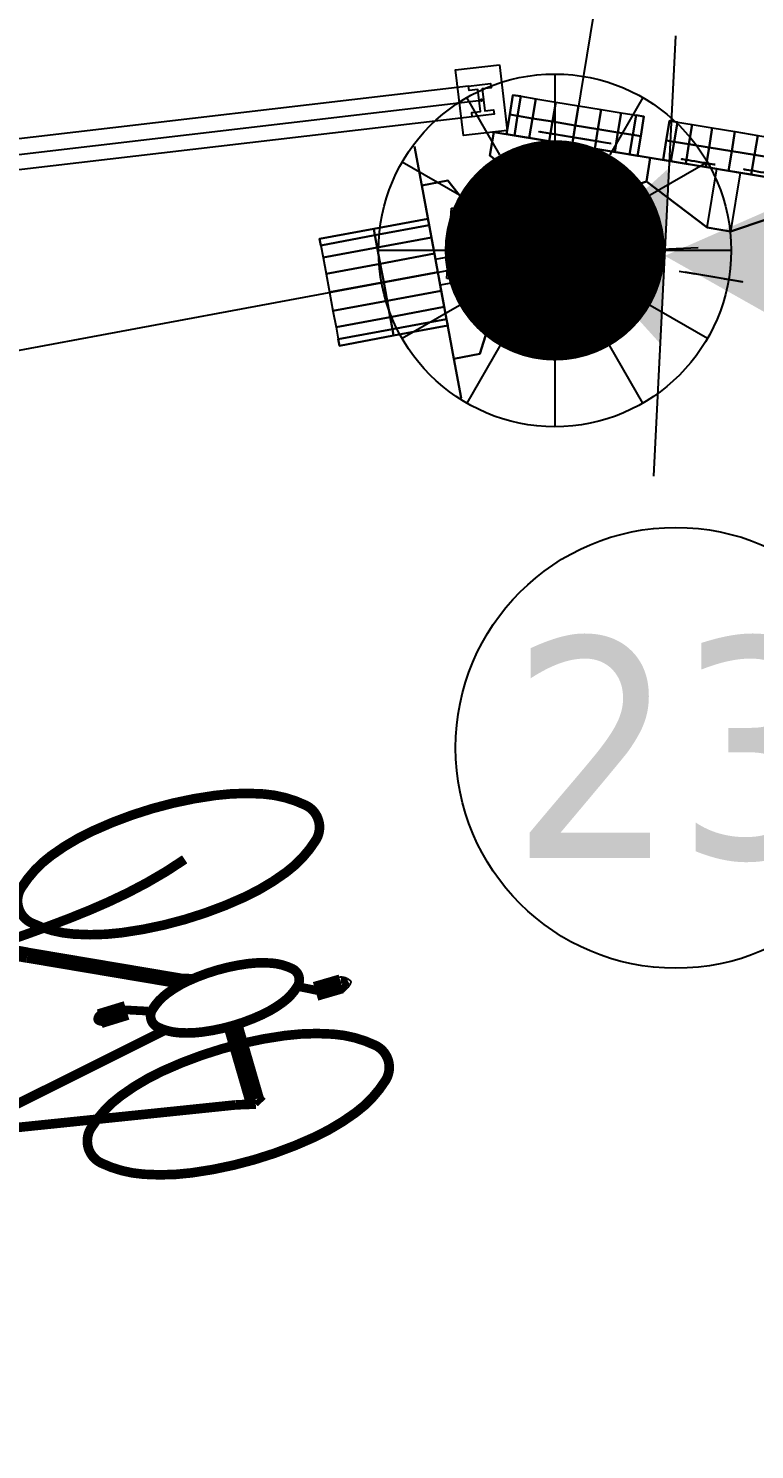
# Model space of a CAD drawing. Extents: x 421500 to 422711, y 436000 to 437000.
# Drawn here: x 421970.405 to 421972.053, y 436556.927 to 436560.15 of the extents above; entities that cross this region are included whole.
import ezdxf
from ezdxf.enums import TextEntityAlignment as Align

# ---------------------------------------------------------------- set-up
doc = ezdxf.new("R2010")
doc.units = 0
doc.linetypes.add('XREF UTC_716709_AJB_1b$0$DASHDOT1', pattern=[2, 1, -0.5, 0, -0.5])
doc.layers.get('0').update_dxf_attribs({"color": 210})
for name, color, linetype in [('Lines', 1, 'Continuous'), ('Pr-Kerb', 2, 'Continuous'), ('Pr-KerbEdge', 8, 'Continuous'), ('Pr-PGR', 7, 'Continuous'), ('Pr-PGR-Panels', 4, 'Continuous'), ('Pr-Poles', 2, 'Continuous'), ('XREF UTC_716709_AJB_1b$0$BASE', 7, 'Continuous'), ('XREF UTC_716709_AJB_1b$0$DATA', 7, 'Continuous'), ('XREF UTC_716709_AJB_1b$0$du-UTCBOX', 42, 'Continuous'), ('XREF UTC_716709_AJB_1b$0$du-UTCDUCT-F1', 42, 'XREF UTC_716709_AJB_1b$0$DASHDOT1'), ('XREF UTC_716709_AJB_1b$0$NUMBERS', 7, 'Continuous'), ('XREF UTC_716709_AJB_1b$0$Signals', 7, 'Continuous'), ('XREF UTC_716709_AJB_1b$0$SIGSnumbers', 7, 'Continuous'), ('XREF UTC_716709_AJB_1b$0$VIEW', 7, 'Continuous')]:
    doc.layers.add(name, color=color, linetype=linetype)
doc.styles.add('XREF UTC_716709_AJB_1b$0$KTS_TAHOMA', font='tahoma.ttf')
doc.styles.add('XREF UTC_716709_AJB_1b$0$Standard', font='txt')

# ---------------------------------------------------------------- blocks, each defined once
blk = doc.blocks.new('1057S')
at = {"color": 0}
blk.add_line((-0.0634, 0.4198), (-0.0426, 0.3885), dxfattribs=at)
for points in [[(-0.2212, 1.0983, 0.0208, 0.0219, 0), (-0.2256, 1.1075, 0.0219, 0.0229, 0), (-0.2295, 1.1157, 0.0229, 0.0238, 0), (-0.233, 1.1229, 0.0238, 0.0245, 0), (-0.2361, 1.1292, 0.0245, 0.0252, 0), (-0.2388, 1.1348, 0.0252, 0.0258, 0), (-0.2411, 1.1398, 0.0258, 0.0263, 0), (-0.243, 1.1444, 0.0263, 0.0268, 0), (-0.2445, 1.1486, 0.0268, 0.0272, 0), (-0.2455, 1.1526, 0.0272, 0.0277, 0), (-0.2461, 1.1565, 0.0277, 0.0281, 0), (-0.2461, 1.1602, 0.0281, 0.0285, 0), (-0.2454, 1.164, 0.0285, 0.0289, 0), (-0.2439, 1.1677, 0.0289, 0.0294, 0), (-0.2416, 1.1714, 0.0294, 0.0299, 0), (-0.2384, 1.1753, 0.0299, 0.0305, 0), (-0.2342, 1.1793, 0.0305, 0.0313, 0), (-0.2288, 1.1835, 0.0313, 0.0321, 0), (-0.222, 1.1877, 0.0321, 0.0331, 0), (-0.2135, 1.1917, 0.0331, 0.0343, 0), (-0.203, 1.1954, 0.0343, 0.0357, 0), (-0.1902, 1.1986, 0.0357, 0.0374, 0), (-0.1749, 1.2011, 0.0374, 0.0394, 0), (-0.1566, 1.2028, 0.0394, 0.0417, 0), (-0.1352, 1.2034, 0.0417, 0.0417, 0)], [(0.0763, 1.1285, 0.0208, 0.0625, 0), (0.1717, 1.125, 0.0625, 0.0208, 0), (0.2147, 1.1434, 0.0208, 0.0208, 0)]]:
    blk.add_lwpolyline(points, format="xyseb", dxfattribs=at)
for points, const_width in [([(-0.2301, 0.951), (-0.2197, 1.0969)], 0.0208), ([(0.1345, 0.9406), (0.1553, 1.0969)], 0.0208), ([(-0.303, 0.3156), (-0.2888, 0.3622), (-0.2772, 0.4086), (-0.2678, 0.4547), (-0.2604, 0.5008), (-0.2545, 0.547), (-0.2499, 0.5936), (-0.2462, 0.6405), (-0.2431, 0.688), (-0.2403, 0.7359), (-0.2378, 0.7829), (-0.2356, 0.8273), (-0.2337, 0.8674), (-0.2322, 0.9015), (-0.2311, 0.9279), (-0.2304, 0.945), (-0.2301, 0.951)], 0.0208), ([(0.1241, 0.9198), (0.1241, 0.951)], 0.0125), ([(0.1345, 0.9198), (0.1345, 0.951)], 0.0125), ([(-0.2301, 0.9198), (0.1137, 0.9198)], 0.0417), ([(0.0407, 0.4614), (0.1241, 0.9198)], 0.0208), ([(0.1104, 0.9308), (0.1246, 0.9308)], 0.0208), ([(0.2387, 0.3572), (0.1343, 0.9312)], 0.0208), ([(-0.1989, 0.701), (-0.2301, 0.7635)], 0.0333), ([(-0.2237, 0.7663), (-0.2287, 0.7776)], 0.0125), ([(-0.2093, 0.7531), (-0.2301, 0.7948)], 0.00833), ([(-0.2268, 0.778), (-0.2281, 0.7818)], 0.00833), ([(-0.053, 0.3989), (-0.1989, 0.701)], 0.0329), ([(-0.053, 0.3989), (-0.1989, 0.701)], 0.0125), ([(-0.0239, 0.528), (-0.023, 0.5888)], 0.0417), ([(-0.0332, 0.5861), (-0.029, 0.5912), (-0.0248, 0.5947), (-0.0197, 0.5947), (-0.0168, 0.5917), (-0.0143, 0.5859)], 0.0125), ([(-0.0098, 0.4843), (-0.0292, 0.5398)], 0.0189), ([(-0.0634, 0.3989), (-0.053, 0.3677)], 0.0125), ([(0.2387, 0.3572), (0.2491, 0.3156)], 0.0208), ([(0.072, 0.3156), (0.2387, 0.3156)], 0.0417), ([(0.2491, 0.3156), (0.2387, 0.2947)], 0.0125), ([(0.0312, 0.1547), (0.0507, 0.1175)], 0.0189), ([(0.0507, 0.123), (0.0507, 0.065)], 0.0417), ([(0.0437, 0.0645), (0.0475, 0.0557), (0.053, 0.0547), (0.0577, 0.0609), (0.0627, 0.0713)], 0.0125)]:
    blk.add_lwpolyline(points, dxfattribs=dict(at, const_width=const_width))
at = {"color": 0, "const_width": 0.0208}
for points in [[(-0.303, 0.6906, 0.213749), (-0.3425, 0.6729, 0.093897), (-0.3915, 0.5914, 0.050566), (-0.4176, 0.4904, 0.037992), (-0.4282, 0.352, 0.037992), (-0.4176, 0.2137, 0.050566), (-0.3915, 0.1126, 0.093897), (-0.3425, 0.0312, 0.213749), (-0.303, 0.0135, 0.213749), (-0.2635, 0.0312, 0.093897), (-0.2146, 0.1126, 0.050566), (-0.1884, 0.2137, 0.037992), (-0.1779, 0.352, 0.037992), (-0.1884, 0.4904, 0.050566), (-0.2146, 0.5914, 0.093897), (-0.2635, 0.6729, 0.213749)], [(0.2387, 0.6906, 0.213749), (0.1992, 0.6729, 0.093897), (0.1502, 0.5914, 0.050566), (0.1241, 0.4904, 0.037992), (0.1136, 0.352, 0.037992), (0.1241, 0.2137, 0.050566), (0.1502, 0.1126, 0.093897), (0.1992, 0.0312, 0.213749), (0.2387, 0.0135, 0.213749), (0.2782, 0.0312, 0.093897), (0.3271, 0.1126, 0.050566), (0.3533, 0.2137, 0.037992), (0.3638, 0.352, 0.037992), (0.3533, 0.4904, 0.050566), (0.3271, 0.5914, 0.093897), (0.2782, 0.6729, 0.213749)], [(0.0095, 0.4823, 0.211848), (-0.0103, 0.4735, 0.094525), (-0.0347, 0.4334, 0.051213), (-0.0478, 0.3837, 0.038544), (-0.053, 0.3156, 0.038544), (-0.0478, 0.2475, 0.051213), (-0.0347, 0.1977, 0.094525), (-0.0103, 0.1577, 0.211848), (0.0095, 0.1489, 0.211848), (0.0293, 0.1577, 0.094525), (0.0537, 0.1977, 0.051213), (0.0667, 0.2475, 0.038544), (0.072, 0.3156, 0.038544), (0.0667, 0.3837, 0.051213), (0.0537, 0.4334, 0.094525), (0.0293, 0.4735, 0.211848)]]:
    blk.add_lwpolyline(points, format="xyb", close=True, dxfattribs=at)
at = {"color": 0}
for points in [[(-0.0383, 0.5868), (-0.0377, 0.5884), (-0.0371, 0.5898), (-0.0365, 0.5911), (-0.0358, 0.5922), (-0.0352, 0.5931), (-0.0346, 0.594), (-0.034, 0.5948), (-0.0334, 0.5955), (-0.0328, 0.5961), (-0.0322, 0.5967), (-0.0316, 0.5972), (-0.031, 0.5977), (-0.0305, 0.5981), (-0.0299, 0.5985), (-0.0293, 0.5989), (-0.0287, 0.5992), (-0.0281, 0.5995), (-0.0275, 0.5998), (-0.027, 0.6001), (-0.0264, 0.6004), (-0.0258, 0.6006), (-0.0252, 0.6007), (-0.0246, 0.6009), (-0.024, 0.601), (-0.0233, 0.601), (-0.0227, 0.601), (-0.0221, 0.601), (-0.0214, 0.6009), (-0.0208, 0.6008), (-0.0202, 0.6007), (-0.0196, 0.6005), (-0.0191, 0.6003), (-0.0186, 0.6001), (-0.0181, 0.5999), (-0.0176, 0.5996), (-0.0171, 0.5994), (-0.0167, 0.5991), (-0.0163, 0.5988), (-0.0159, 0.5984), (-0.0155, 0.5981), (-0.0152, 0.5978), (-0.0148, 0.5974), (-0.0144, 0.5971), (-0.0141, 0.5967), (-0.0137, 0.5963), (-0.0134, 0.5958), (-0.013, 0.5953), (-0.0126, 0.5947), (-0.0122, 0.5941), (-0.0118, 0.5934), (-0.0114, 0.5927), (-0.011, 0.5919), (-0.0105, 0.5911), (-0.0101, 0.5902), (-0.0096, 0.5893), (-0.0091, 0.5884)], [(0.0355, 0.065), (0.036, 0.0622), (0.0367, 0.0597), (0.0374, 0.0577), (0.0382, 0.0559), (0.0391, 0.0543), (0.04, 0.053), (0.0409, 0.0518), (0.0418, 0.0507), (0.0427, 0.0498), (0.0436, 0.0488), (0.0444, 0.048), (0.0453, 0.0472), (0.046, 0.0466), (0.0468, 0.0459), (0.0475, 0.0454), (0.0482, 0.045), (0.0488, 0.0446), (0.0494, 0.0443), (0.05, 0.0441), (0.0506, 0.044), (0.0511, 0.044), (0.0517, 0.044), (0.0523, 0.0442), (0.0529, 0.0444), (0.0535, 0.0446), (0.0541, 0.045), (0.0548, 0.0454), (0.0555, 0.046), (0.0563, 0.0467), (0.0571, 0.0474), (0.058, 0.0483), (0.0589, 0.0494), (0.0598, 0.0506), (0.0608, 0.052), (0.0619, 0.0535), (0.0631, 0.0553), (0.0643, 0.0573), (0.0656, 0.0596), (0.0669, 0.0621), (0.0684, 0.065)]]:
    blk.add_lwpolyline(points, dxfattribs=at)
for points in [[(-0.0387, 0.5873), (-0.0364, 0.5913), (-0.0334, 0.5962), (-0.0287, 0.5994)], [(-0.0334, 0.5962), (-0.0287, 0.5994), (-0.0241, 0.601), (-0.0184, 0.6006)], [(-0.0241, 0.601), (-0.0184, 0.6006), (-0.0148, 0.5982), (-0.0124, 0.5953)], [(-0.0148, 0.5982), (-0.0124, 0.5953), (-0.0101, 0.5909), (-0.0087, 0.5884)], [(0.0355, 0.0644), (0.0377, 0.0559), (0.0416, 0.0494), (0.0486, 0.0441)], [(0.0622, 0.0527), (0.0635, 0.0569), (0.0666, 0.0618), (0.0675, 0.065)], [(0.0416, 0.0494), (0.0486, 0.0441), (0.0526, 0.0441), (0.0578, 0.0478)], [(0.0526, 0.0441), (0.0578, 0.0478), (0.0622, 0.0527), (0.0635, 0.0569)]]:
    blk.add_solid(points, dxfattribs=at)
blk = doc.blocks.new('ped-cycle-R')
at = {"layer": 'Lines', "extrusion": (0, 0, -1), "xscale": 0.5235704127362407, "yscale": 0.5235704127362407, "zscale": -0.5235704127362407, "rotation": 0.133578834550008}
blk.add_blockref('1057S', (0.0169, -0.007), dxfattribs=at)
blk = doc.blocks.new('pole')
blk.add_circle((0, 0), 0.05)
blk = doc.blocks.new('plan-pgr-2')
for p, q in [((1.975, 0.035), (0.025, 0.035)), ((0, 0), (2, 0)), ((1.975, -0.035), (0.025, -0.035))]:
    blk.add_line(p, q)
blk.add_lwpolyline([(2.05, 0.075), (2.05, -0.075), (1.95, -0.075), (1.95, 0.075)], close=True)
at = {"flags": 128}
blk.add_lwpolyline([(1.975, 0.035), (2.025, 0.035), (2.025, 0.025), (2.005, 0.025), (2.005, -0.025), (2.025, -0.025), (2.025, -0.035), (1.975, -0.035), (1.975, -0.025), (1.995, -0.025), (1.995, 0.025), (1.975, 0.025)], close=True, dxfattribs=at)
blk.add_circle((2, 0), 0.0025)
blk = doc.blocks.new('XREF UTC_716709_AJB_1b$0$TPRS')
for p, q in [((0.1, 0.08), (-0.24, 0.08)), ((-0.24, -0.08), (-0.24, 0.08)), ((0.1, -0.08), (0.1, 0.08)), ((-0.07, -0.08), (-0.24, -0.08)), ((0.1, -0.08), (-0.07, -0.08))]:
    blk.add_line(p, q)
blk.add_circle((0, 0), 0.05)
blk = doc.blocks.new('XREF UTC_716709_AJB_1b$0$HD001P')
at = {"linetype": 'Continuous'}
blk.add_line((0, 2.75), (0, 0), dxfattribs=at)
at = {"layer": 'XREF UTC_716709_AJB_1b$0$VIEW', "color": 1, "linetype": 'Continuous', "extrusion": (0, 1, 0), "const_width": 0.1}
blk.add_lwpolyline([(0.05, 2.94, 1), (-0.05, 2.94, 1)], format="xyb", close=True, dxfattribs=at)
at = {"layer": 'XREF UTC_716709_AJB_1b$0$VIEW', "color": 2, "linetype": 'Continuous', "extrusion": (0, 1, 0), "const_width": 0.1}
blk.add_lwpolyline([(0.05, 2.62, 1), (-0.05, 2.62, 1)], format="xyb", close=True, dxfattribs=at)
at = {"layer": 'XREF UTC_716709_AJB_1b$0$VIEW', "color": 3, "linetype": 'Continuous', "extrusion": (0, 1, 0), "const_width": 0.1}
blk.add_lwpolyline([(0.05, 2.3, 1), (-0.05, 2.3, 1)], format="xyb", close=True, dxfattribs=at)
at = {"layer": 'XREF UTC_716709_AJB_1b$0$VIEW', "color": 7, "linetype": 'Continuous'}
for points in [[(-0.2, 0.27, 2.1), (-0.29, 0.27, 2.1), (-0.29, 0.27, 3.2), (-0.2, 0.27, 3.2)], [(0.29, 0.27, 2.1), (0.2, 0.27, 2.1), (0.2, 0.27, 3.2), (0.29, 0.27, 3.2)]]:
    blk.add_3dface(points, dxfattribs=at)
at = {"layer": 'XREF UTC_716709_AJB_1b$0$VIEW', "linetype": 'Continuous'}
for points in [[(0.2, 0.27, 2.1), (-0.2, 0.27, 2.1), (-0.2, 0.27, 3.2), (0.2, 0.27, 3.2)], [(-0.2, 0.21, 2.1), (-0.2, 0.27, 2.1), (-0.2, 0.27, 3.2), (-0.2, 0.21, 3.2)], [(-0.03, 0.12, 2.1), (-0.03, 0.27, 2.1), (-0.2, 0.27, 2.1), (-0.2, 0.21, 2.1)], [(-0.03, 0.12, 3.2), (-0.03, 0.27, 3.2), (-0.2, 0.27, 3.2), (-0.2, 0.21, 3.2)], [(0.03, 0.27, 2.1), (0.03, 0.12, 2.1), (-0.03, 0.12, 2.1), (-0.03, 0.27, 2.1)], [(0.03, 0.27, 3.2), (0.03, 0.12, 3.2), (-0.03, 0.12, 3.2), (-0.03, 0.27, 3.2)], [(0.2, 0.21, 2.1), (0.2, 0.27, 2.1), (0.03, 0.27, 2.1), (0.03, 0.12, 2.1)], [(0.2, 0.21, 3.2), (0.2, 0.27, 3.2), (0.03, 0.27, 3.2), (0.03, 0.12, 3.2)], [(0.2, 0.21, 2.1), (0.2, 0.27, 2.1), (0.2, 0.27, 3.2), (0.2, 0.21, 3.2)], [(-0.2, 0.21, 2.1), (-0.03, 0.12, 2.1), (-0.03, 0.12, 3.2), (-0.2, 0.21, 3.2)], [(0.03, 0.12, 2.1), (0.2, 0.21, 2.1), (0.2, 0.21, 3.2), (0.03, 0.12, 3.2)], [(-0.03, 0.12, 2.1), (0.03, 0.12, 2.1), (0.03, 0.12, 3.2), (-0.03, 0.12, 3.2)]]:
    blk.add_3dface(points, dxfattribs=at)
at = {"layer": 'XREF UTC_716709_AJB_1b$0$DATA', "style": 'XREF UTC_716709_AJB_1b$0$Standard', "flags": 9}
for tag, p in [('SUPPORT', (0.75, 1.5)), ('BRACKETS', (0.75, 1.25)), ('HEIGHT', (0.75, 1)), ('CABLE', (0.75, 0.75)), ('PHASE', (0.75, 0.5)), ('TYPE', (0.75, 0.25)), ('NUM', (0.75, 0)), ('SITE', (0.75, -0.25)), ('IDENT', (0.75, -0.5))]:
    blk.add_attdef(tag, p, '', height=0.2, dxfattribs=at)
at = {"layer": 'XREF UTC_716709_AJB_1b$0$VIEW', "linetype": 'Continuous'}
mesh = blk.add_polymesh((13, 3), dxfattribs=at)
for k, corner in enumerate([(0.1083, 0.27, 2.8775), (0.1083, 0.395, 2.8775), (0.1083, 0.52, 2.8775), (0.1231, 0.27, 2.9183), (0.1231, 0.395, 2.9183), (0.1231, 0.52, 2.9183), (0.1231, 0.27, 2.9617), (0.1231, 0.395, 2.9617), (0.1231, 0.52, 2.9617), (0.1083, 0.27, 3.0025), (0.1083, 0.395, 3.0025), (0.1083, 0.52, 3.0025), (0.0803, 0.27, 3.0358), (0.0803, 0.395, 3.0358), (0.0803, 0.52, 3.0358), (0.0428, 0.27, 3.0575), (0.0428, 0.395, 3.0575), (0.0428, 0.52, 3.0575), (0, 0.27, 3.065), (0, 0.395, 3.065), (0, 0.52, 3.065), (-0.0428, 0.27, 3.0575), (-0.0428, 0.395, 3.0575), (-0.0428, 0.52, 3.0575), (-0.0803, 0.27, 3.0358), (-0.0803, 0.395, 3.0358), (-0.0803, 0.52, 3.0358), (-0.1083, 0.27, 3.0025), (-0.1083, 0.395, 3.0025), (-0.1083, 0.52, 3.0025), (-0.1231, 0.27, 2.9617), (-0.1231, 0.395, 2.9617), (-0.1231, 0.52, 2.9617), (-0.1231, 0.27, 2.9183), (-0.1231, 0.395, 2.9183), (-0.1231, 0.52, 2.9183), (-0.1083, 0.27, 2.8775), (-0.1083, 0.395, 2.8775), (-0.1083, 0.52, 2.8775)]):
    mesh.set_mesh_vertex(divmod(k, 3), corner)
mesh = blk.add_polymesh((13, 3), dxfattribs=at)
for k, corner in enumerate([(0.1083, 0.27, 2.5575), (0.1083, 0.395, 2.5575), (0.1083, 0.52, 2.5575), (0.1231, 0.27, 2.5983), (0.1231, 0.395, 2.5983), (0.1231, 0.52, 2.5983), (0.1231, 0.27, 2.6417), (0.1231, 0.395, 2.6417), (0.1231, 0.52, 2.6417), (0.1083, 0.27, 2.6825), (0.1083, 0.395, 2.6825), (0.1083, 0.52, 2.6825), (0.0803, 0.27, 2.7158), (0.0803, 0.395, 2.7158), (0.0803, 0.52, 2.7158), (0.0428, 0.27, 2.7375), (0.0428, 0.395, 2.7375), (0.0428, 0.52, 2.7375), (0, 0.27, 2.745), (0, 0.395, 2.745), (0, 0.52, 2.745), (-0.0428, 0.27, 2.7375), (-0.0428, 0.395, 2.7375), (-0.0428, 0.52, 2.7375), (-0.0803, 0.27, 2.7158), (-0.0803, 0.395, 2.7158), (-0.0803, 0.52, 2.7158), (-0.1083, 0.27, 2.6825), (-0.1083, 0.395, 2.6825), (-0.1083, 0.52, 2.6825), (-0.1231, 0.27, 2.6417), (-0.1231, 0.395, 2.6417), (-0.1231, 0.52, 2.6417), (-0.1231, 0.27, 2.5983), (-0.1231, 0.395, 2.5983), (-0.1231, 0.52, 2.5983), (-0.1083, 0.27, 2.5575), (-0.1083, 0.395, 2.5575), (-0.1083, 0.52, 2.5575)]):
    mesh.set_mesh_vertex(divmod(k, 3), corner)
mesh = blk.add_polymesh((13, 3), dxfattribs=at)
for k, corner in enumerate([(0.1083, 0.27, 2.2375), (0.1083, 0.395, 2.2375), (0.1083, 0.52, 2.2375), (0.1231, 0.27, 2.2783), (0.1231, 0.395, 2.2783), (0.1231, 0.52, 2.2783), (0.1231, 0.27, 2.3217), (0.1231, 0.395, 2.3217), (0.1231, 0.52, 2.3217), (0.1083, 0.27, 2.3625), (0.1083, 0.395, 2.3625), (0.1083, 0.52, 2.3625), (0.0803, 0.27, 2.3958), (0.0803, 0.395, 2.3958), (0.0803, 0.52, 2.3958), (0.0428, 0.27, 2.4175), (0.0428, 0.395, 2.4175), (0.0428, 0.52, 2.4175), (0, 0.27, 2.425), (0, 0.395, 2.425), (0, 0.52, 2.425), (-0.0428, 0.27, 2.4175), (-0.0428, 0.395, 2.4175), (-0.0428, 0.52, 2.4175), (-0.0803, 0.27, 2.3958), (-0.0803, 0.395, 2.3958), (-0.0803, 0.52, 2.3958), (-0.1083, 0.27, 2.3625), (-0.1083, 0.395, 2.3625), (-0.1083, 0.52, 2.3625), (-0.1231, 0.27, 2.3217), (-0.1231, 0.395, 2.3217), (-0.1231, 0.52, 2.3217), (-0.1231, 0.27, 2.2783), (-0.1231, 0.395, 2.2783), (-0.1231, 0.52, 2.2783), (-0.1083, 0.27, 2.2375), (-0.1083, 0.395, 2.2375), (-0.1083, 0.52, 2.2375)]):
    mesh.set_mesh_vertex(divmod(k, 3), corner)
blk = doc.blocks.new('XREF UTC_716709_AJB_1b$0$HD080A')
blk.add_line((0.5, 0.25), (-0.5, 0.25))
blk.add_solid([(0, 0.25), (0.25, 0.75), (-0.25, 0.75)])
at = {"layer": 'XREF UTC_716709_AJB_1b$0$VIEW'}
blk.add_solid([(0, 0.05, 1), (0.2, 0.25, 1), (-0.2, 0.25, 1)], dxfattribs=at)
at = {"layer": 'XREF UTC_716709_AJB_1b$0$BASE', "style": 'XREF UTC_716709_AJB_1b$0$Standard', "flags": 3}
blk.add_attdef('SIG', (0, 0), '', height=0.2, rotation=270, dxfattribs=at)
at = {"layer": 'XREF UTC_716709_AJB_1b$0$DATA', "style": 'XREF UTC_716709_AJB_1b$0$Standard', "flags": 9}
for tag, p in [('SUPPORT', (1, 1.25)), ('FEATURES', (1, 1)), ('HEIGHT', (1, 0.75)), ('CABLE', (1, 0.5)), ('PHASE', (1, 0.25)), ('TYPE', (1, 0)), ('NUM', (1, -0.25)), ('SITE', (1, -0.5)), ('IDENT', (1, -0.75))]:
    blk.add_attdef(tag, p, '', height=0.2, dxfattribs=at)
blk = doc.blocks.new('*X78')
at = {"color": 0, "linetype": 'Continuous'}
for p, q in [((74.3847, 59.105), (74.4217, 59.105)), ((74.3847, 59.1), (74.4217, 59.1)), ((74.385, 59.0933), (74.385, 59.106)), ((74.39, 59.0883), (74.39, 59.1085)), ((74.393, 59.11), (74.4134, 59.11)), ((74.395, 59.0833), (74.395, 59.111)), ((74.4, 58.9613), (74.4, 59.112)), ((74.405, 58.9653), (74.405, 59.112)), ((74.41, 59.0818), (74.41, 59.1117)), ((74.415, 59.0868), (74.415, 59.1092)), ((74.42, 59.0918), (74.42, 59.1067)), ((74.3567, 59.065), (74.4497, 59.065)), ((74.3584, 59.07), (74.4481, 59.07)), ((74.36, 59.075), (74.4464, 59.075)), ((74.36, 58.9889), (74.36, 59.0749)), ((74.365, 59.0258), (74.365, 59.0759)), ((74.37, 59.0383), (74.37, 59.0767)), ((74.375, 58.8914), (74.375, 59.0775)), ((74.38, 58.9054), (74.38, 59.0784)), ((74.3847, 59.095), (74.4217, 59.095)), ((74.385, 58.9193), (74.385, 59.0792)), ((74.3883, 59.09), (74.4182, 59.09)), ((74.3897, 59.08), (74.4167, 59.08)), ((74.39, 58.9333), (74.39, 59.08)), ((74.3933, 59.085), (74.4132, 59.085)), ((74.395, 58.9473), (74.395, 59.0809)), ((74.41, 58.9513), (74.41, 59.0811)), ((74.415, 58.9373), (74.415, 59.0803)), ((74.42, 58.9234), (74.42, 59.0795)), ((74.425, 58.9094), (74.425, 59.0786)), ((74.43, 58.8954), (74.43, 59.0778)), ((74.435, 59.0419), (74.435, 59.077)), ((74.44, 59.0294), (74.44, 59.0761)), ((74.445, 59.0169), (74.445, 59.0753)), ((74.45, 58.9942), (74.45, 59.0642)), ((74.3437, 59.03), (74.3667, 59.03)), ((74.345, 59.0127), (74.345, 59.0326)), ((74.3462, 59.035), (74.3687, 59.035)), ((74.3484, 59.04), (74.3707, 59.04)), ((74.35, 59.045), (74.4564, 59.045)), ((74.35, 59.0039), (74.35, 59.0449)), ((74.3517, 59.05), (74.4547, 59.05)), ((74.3534, 59.055), (74.4531, 59.055)), ((74.355, 59.06), (74.4514, 59.06)), ((74.355, 58.9964), (74.355, 59.0599)), ((74.3724, 59.04), (74.434, 59.04)), ((74.3724, 59.035), (74.434, 59.035)), ((74.3724, 59.03), (74.434, 59.03)), ((74.4357, 59.04), (74.4581, 59.04)), ((74.4377, 59.035), (74.4602, 59.035)), ((74.4397, 59.03), (74.4627, 59.03)), ((74.455, 59.0017), (74.455, 59.0492)), ((74.46, 59.0099), (74.46, 59.0355)), ((74.3416, 59.025), (74.3647, 59.025)), ((74.3416, 59.02), (74.3627, 59.02)), ((74.3439, 59.015), (74.3607, 59.015)), ((74.3464, 59.01), (74.3609, 59.01)), ((74.3493, 59.005), (74.3622, 59.005)), ((74.3526, 59), (74.3634, 59)), ((74.3559, 58.995), (74.3647, 58.995)), ((74.365, 58.9851), (74.365, 58.9937)), ((74.3724, 59.025), (74.434, 59.025)), ((74.3724, 59.02), (74.434, 59.02)), ((74.3724, 59.015), (74.434, 59.015)), ((74.3724, 59.01), (74.434, 59.01)), ((74.3724, 59.005), (74.434, 59.005)), ((74.3724, 59), (74.434, 59)), ((74.3724, 58.995), (74.434, 58.995)), ((74.4417, 59.025), (74.4649, 59.025)), ((74.4418, 58.995), (74.4505, 58.995)), ((74.443, 59), (74.4538, 59)), ((74.4437, 59.02), (74.4649, 59.02)), ((74.4443, 59.005), (74.4572, 59.005)), ((74.445, 58.9744), (74.445, 59.008)), ((74.4455, 59.01), (74.4601, 59.01)), ((74.4457, 59.015), (74.4626, 59.015)), ((74.3593, 58.99), (74.3659, 58.99)), ((74.3601, 58.985), (74.365, 58.985)), ((74.3601, 58.98), (74.3633, 58.98)), ((74.3601, 58.975), (74.3616, 58.975)), ((74.3669, 58.955), (74.3977, 58.955)), ((74.3679, 58.96), (74.3995, 58.96)), ((74.3689, 58.965), (74.4013, 58.965)), ((74.3699, 58.97), (74.4031, 58.97)), ((74.37, 58.8841), (74.37, 58.9707)), ((74.3709, 58.975), (74.4356, 58.975)), ((74.3719, 58.98), (74.4346, 58.98)), ((74.3724, 58.99), (74.434, 58.99)), ((74.3724, 58.985), (74.434, 58.985)), ((74.4033, 58.97), (74.4366, 58.97)), ((74.4051, 58.965), (74.4376, 58.965)), ((74.4069, 58.96), (74.4386, 58.96)), ((74.4087, 58.955), (74.4396, 58.955)), ((74.435, 58.8841), (74.435, 58.9779)), ((74.4405, 58.99), (74.4472, 58.99)), ((74.4415, 58.985), (74.4464, 58.985)), ((74.4431, 58.98), (74.4464, 58.98)), ((74.4448, 58.975), (74.4464, 58.975)), ((74.3599, 58.92), (74.3852, 58.92)), ((74.36, 58.8841), (74.36, 58.9207)), ((74.3609, 58.925), (74.387, 58.925)), ((74.3619, 58.93), (74.3888, 58.93)), ((74.3629, 58.935), (74.3906, 58.935)), ((74.3639, 58.94), (74.3924, 58.94)), ((74.3649, 58.945), (74.3942, 58.945)), ((74.365, 58.8841), (74.365, 58.9457)), ((74.3659, 58.95), (74.396, 58.95)), ((74.4105, 58.95), (74.4406, 58.95)), ((74.4123, 58.945), (74.4416, 58.945)), ((74.4141, 58.94), (74.4426, 58.94)), ((74.4158, 58.935), (74.4436, 58.935)), ((74.4176, 58.93), (74.4446, 58.93)), ((74.4194, 58.925), (74.4456, 58.925)), ((74.4212, 58.92), (74.4466, 58.92)), ((74.44, 58.8841), (74.44, 58.9529)), ((74.445, 58.8841), (74.445, 58.9279)), ((74.3434, 58.885), (74.3727, 58.885)), ((74.345, 58.8841), (74.345, 58.8858)), ((74.35, 58.8841), (74.35, 58.8883)), ((74.3534, 58.89), (74.3745, 58.89)), ((74.3549, 58.895), (74.3763, 58.895)), ((74.355, 58.8841), (74.355, 58.8957)), ((74.3559, 58.9), (74.3781, 58.9)), ((74.3569, 58.905), (74.3799, 58.905)), ((74.3579, 58.91), (74.3817, 58.91)), ((74.3589, 58.915), (74.3834, 58.915)), ((74.423, 58.915), (74.4476, 58.915)), ((74.4248, 58.91), (74.4486, 58.91)), ((74.4266, 58.905), (74.4496, 58.905)), ((74.4283, 58.9), (74.4506, 58.9)), ((74.4301, 58.895), (74.4516, 58.895)), ((74.4319, 58.89), (74.453, 58.89)), ((74.4337, 58.885), (74.463, 58.885)), ((74.45, 58.8841), (74.45, 58.9029)), ((74.455, 58.8841), (74.455, 58.889)), ((74.46, 58.8841), (74.46, 58.8865))]:
    blk.add_line(p, q, dxfattribs=at)
blk = doc.blocks.new('*X79')
at = {"color": 0, "linetype": 'Continuous'}
for p, q in [((74.7798, 59.105), (74.8212, 59.105)), ((74.78, 59.1042), (74.78, 59.1087)), ((74.7804, 59.11), (74.8211, 59.11)), ((74.7811, 59.1), (74.821, 59.1)), ((74.7818, 59.115), (74.818, 59.115)), ((74.785, 59.0878), (74.785, 59.1159)), ((74.79, 58.96), (74.79, 59.1168)), ((74.795, 58.966), (74.795, 59.1174)), ((74.8, 58.9695), (74.8, 59.1176)), ((74.805, 58.9651), (74.805, 59.1179)), ((74.81, 58.9607), (74.81, 59.1179)), ((74.815, 59.086), (74.815, 59.1179)), ((74.82, 59.0914), (74.82, 59.1118)), ((74.76, 59.04), (74.76, 59.0625)), ((74.765, 59.0403), (74.765, 59.0645)), ((74.7662, 59.065), (74.8434, 59.065)), ((74.77, 59.0407), (74.77, 59.0665)), ((74.775, 59.041), (74.775, 59.0685)), ((74.7787, 59.07), (74.8394, 59.07)), ((74.78, 58.948), (74.78, 59.0705)), ((74.7823, 59.095), (74.8204, 59.095)), ((74.7841, 59.09), (74.8198, 59.09)), ((74.785, 58.954), (74.785, 59.074)), ((74.7859, 59.075), (74.8274, 59.075)), ((74.7862, 59.085), (74.8119, 59.085)), ((74.7874, 59.08), (74.8123, 59.08)), ((74.815, 58.9564), (74.815, 59.0768)), ((74.82, 58.952), (74.82, 59.0769)), ((74.825, 59.0168), (74.825, 59.0756)), ((74.83, 59.0344), (74.83, 59.0743)), ((74.835, 59.0312), (74.835, 59.073)), ((74.84, 59.0279), (74.84, 59.0692)), ((74.845, 59.0246), (74.845, 59.0631)), ((74.725, 59.03), (74.7465, 59.03)), ((74.725, 59.0063), (74.725, 59.03)), ((74.7287, 59.035), (74.7515, 59.035)), ((74.73, 58.9971), (74.73, 59.0367)), ((74.7325, 59.04), (74.7605, 59.04)), ((74.735, 58.9972), (74.735, 59.0434)), ((74.7362, 59.045), (74.8609, 59.045)), ((74.74, 59.05), (74.8576, 59.05)), ((74.74, 59.0022), (74.74, 59.05)), ((74.745, 59.0274), (74.745, 59.0535)), ((74.7472, 59.055), (74.8527, 59.055)), ((74.75, 59.0335), (74.75, 59.0569)), ((74.7547, 59.06), (74.8477, 59.06)), ((74.755, 59.0385), (74.755, 59.0602)), ((74.7755, 59.03), (74.8282, 59.03)), ((74.7758, 59.035), (74.8676, 59.035)), ((74.7762, 59.04), (74.8643, 59.04)), ((74.8368, 59.03), (74.8724, 59.03)), ((74.85, 59.0214), (74.85, 59.0577)), ((74.855, 59.0181), (74.855, 59.0527)), ((74.86, 59.0149), (74.86, 59.0464)), ((74.865, 59.0127), (74.865, 59.0389)), ((74.87, 59.0119), (74.87, 59.0324)), ((74.875, 59.0111), (74.875, 59.0274)), ((74.7243, 59.025), (74.7442, 59.025)), ((74.7243, 59.02), (74.7425, 59.02)), ((74.7243, 59.015), (74.7409, 59.015)), ((74.7243, 59.01), (74.7402, 59.01)), ((74.7257, 59.005), (74.7402, 59.005)), ((74.7282, 59), (74.7378, 59)), ((74.773, 58.995), (74.8209, 58.995)), ((74.7733, 59), (74.8209, 59)), ((74.7737, 59.005), (74.8221, 59.005)), ((74.7741, 59.01), (74.8234, 59.01)), ((74.7744, 59.015), (74.8246, 59.015)), ((74.7748, 59.02), (74.8258, 59.02)), ((74.775, 58.942), (74.775, 59.0231)), ((74.7751, 59.025), (74.827, 59.025)), ((74.8445, 59.025), (74.8774, 59.025)), ((74.8521, 59.02), (74.8936, 59.02)), ((74.8598, 59.015), (74.9068, 59.015)), ((74.88, 59.0103), (74.88, 59.0234)), ((74.8817, 59.01), (74.9056, 59.01)), ((74.885, 59.0095), (74.885, 59.0222)), ((74.89, 59.009), (74.89, 59.0209)), ((74.895, 59.0086), (74.895, 59.0197)), ((74.9, 59.0082), (74.9, 59.0184)), ((74.905, 59.0096), (74.905, 59.0159)), ((74.91, 59.0127), (74.91, 59.0134)), ((74.7505, 58.955), (74.7858, 58.955)), ((74.7538, 58.96), (74.79, 58.96)), ((74.755, 58.918), (74.755, 58.9618)), ((74.7571, 58.965), (74.7942, 58.965)), ((74.76, 58.924), (74.76, 58.9695)), ((74.7603, 58.97), (74.7984, 58.97)), ((74.7636, 58.975), (74.8372, 58.975)), ((74.765, 58.93), (74.765, 58.9771)), ((74.7669, 58.98), (74.8331, 58.98)), ((74.77, 58.936), (74.77, 58.9848)), ((74.7701, 58.985), (74.8291, 58.985)), ((74.7726, 58.99), (74.825, 58.99)), ((74.7994, 58.97), (74.8412, 58.97)), ((74.8051, 58.965), (74.8453, 58.965)), ((74.8108, 58.96), (74.8493, 58.96)), ((74.8166, 58.955), (74.8534, 58.955)), ((74.825, 58.9476), (74.825, 58.99)), ((74.83, 58.9433), (74.83, 58.9838)), ((74.835, 58.9389), (74.835, 58.9777)), ((74.84, 58.9345), (74.84, 58.9715)), ((74.845, 58.9297), (74.845, 58.9654)), ((74.85, 58.9247), (74.85, 58.9592)), ((74.7276, 58.92), (74.7567, 58.92)), ((74.73, 58.9051), (74.73, 58.9236)), ((74.7309, 58.925), (74.7608, 58.925)), ((74.7342, 58.93), (74.765, 58.93)), ((74.735, 58.9044), (74.735, 58.9313)), ((74.7375, 58.935), (74.7692, 58.935)), ((74.74, 58.9037), (74.74, 58.9389)), ((74.7407, 58.94), (74.7733, 58.94)), ((74.744, 58.945), (74.7775, 58.945)), ((74.745, 58.903), (74.745, 58.9465)), ((74.7473, 58.95), (74.7817, 58.95)), ((74.75, 58.912), (74.75, 58.9542)), ((74.8223, 58.95), (74.8575, 58.95)), ((74.828, 58.945), (74.8615, 58.945)), ((74.8337, 58.94), (74.8656, 58.94)), ((74.8394, 58.935), (74.8696, 58.935)), ((74.8447, 58.93), (74.8737, 58.93)), ((74.8497, 58.925), (74.8778, 58.925)), ((74.8547, 58.92), (74.8818, 58.92)), ((74.855, 58.9197), (74.855, 58.953)), ((74.86, 58.9147), (74.86, 58.9469)), ((74.865, 58.9097), (74.865, 58.9407)), ((74.87, 58.9047), (74.87, 58.9346)), ((74.875, 58.9024), (74.875, 58.9284)), ((74.88, 58.9054), (74.88, 58.9222)), ((74.72, 58.9065), (74.72, 58.9083)), ((74.7211, 58.91), (74.7483, 58.91)), ((74.7244, 58.915), (74.7525, 58.915)), ((74.725, 58.9058), (74.725, 58.916)), ((74.7307, 58.905), (74.7489, 58.905)), ((74.75, 58.9023), (74.75, 58.9045)), ((74.755, 58.9015), (74.755, 58.902)), ((74.8597, 58.915), (74.8961, 58.915)), ((74.8647, 58.91), (74.8877, 58.91)), ((74.8697, 58.905), (74.8794, 58.905)), ((74.885, 58.9084), (74.885, 58.9173)), ((74.89, 58.9114), (74.89, 58.9173)), ((74.895, 58.9144), (74.895, 58.9173))]:
    blk.add_line(p, q, dxfattribs=at)
blk = doc.blocks.new('XREF UTC_716709_AJB_1b$0$HD093B')
at = {"linetype": 'Continuous'}
blk.add_line((0, 3.25), (0, 0.25), dxfattribs=at)
at = {"layer": 'XREF UTC_716709_AJB_1b$0$VIEW', "color": 3, "extrusion": (0, -1, 0)}
blk.add_lwpolyline([(0.0102, 2.5169), (0.0275, 2.5123), (0.0367, 2.501), (0.0474, 2.4903), (0.058, 2.4744), (0.0687, 2.4637), (0.09, 2.4584), (0.1006, 2.4531), (0.0924, 2.448), (0.0762, 2.4493), (0.0527, 2.4531), (0.0194, 2.4748), (0.01, 2.4362), (0.074, 2.3573), (0.09, 2.3573), (0.0633, 2.3414), (0.0314, 2.3733), (-0.0112, 2.4105), (-0.0644, 2.3467), (-0.0538, 2.3414), (-0.0911, 2.3467), (-0.0375, 2.4287), (-0.0337, 2.4811), (-0.0538, 2.4797), (-0.0644, 2.4691), (-0.0698, 2.4531), (-0.0698, 2.4425), (-0.0751, 2.4371), (-0.0804, 2.4371), (-0.0857, 2.4478), (-0.0857, 2.4691), (-0.0698, 2.4903), (-0.0538, 2.501), (-0.0272, 2.5116), (-0.0237, 2.5154), (-0.0225, 2.5204), (-0.0237, 2.5248), (-0.0272, 2.5329), (-0.0306, 2.5466), (-0.0281, 2.5554), (-0.0175, 2.5572), (-0.0056, 2.5579), (0.0063, 2.5579), (0.0112, 2.5497), (0.0112, 2.5423), (0.0094, 2.526), (0.0019, 2.526), (0.0025, 2.5167), (0.0101, 2.517)], close=True, dxfattribs=at)
at = {"layer": 'XREF UTC_716709_AJB_1b$0$VIEW', "color": 1, "extrusion": (0, -1, 0)}
blk.add_lwpolyline([(0.0032, 2.942), (-0.0029, 2.942), (-0.0153, 2.9359), (-0.0153, 2.9297), (-0.0153, 2.9235), (-0.0029, 2.9112), (-0.0399, 2.9051), (-0.0461, 2.8866), (-0.0523, 2.8681), (-0.0584, 2.8558), (-0.0584, 2.8496), (-0.0523, 2.8373), (-0.0399, 2.8188), (-0.0399, 2.8003), (-0.0338, 2.8188), (-0.0399, 2.8434), (-0.0276, 2.8743), (-0.0276, 2.8311), (-0.0276, 2.8126), (-0.0461, 2.7202), (-0.0584, 2.7141), (-0.0276, 2.7141), (0.0032, 2.8003), (0.034, 2.7141), (0.0649, 2.7141), (0.0525, 2.7202), (0.034, 2.8126), (0.034, 2.8311), (0.034, 2.8743), (0.0464, 2.8434), (0.0402, 2.8188), (0.0464, 2.8003), (0.0464, 2.8188), (0.0587, 2.8373), (0.0649, 2.8496), (0.0649, 2.8558), (0.0587, 2.8681), (0.0525, 2.8866), (0.0464, 2.9051), (0.0094, 2.9112), (0.0217, 2.9235), (0.0217, 2.9297), (0.0217, 2.9359), (0.0094, 2.942)], close=True, dxfattribs=at)
at = {"layer": 'XREF UTC_716709_AJB_1b$0$VIEW', "color": 3, "linetype": 'Continuous', "extrusion": (0, -1, 0)}
for points in [[(0.3183, 2.4364), (0.3386, 2.525), (0.3588, 2.525)], [(0.335, 2.5022), (0.3867, 2.4288), (0.4803, 2.4288), (0.4398, 2.5022), (0.3334, 2.5022)], [(0.4335, 2.5123), (0.4614, 2.5123)], [(0.4398, 2.5022), (0.4474, 2.5123)]]:
    blk.add_lwpolyline(points, dxfattribs=at)
for centre in [(0.3209, 2.4288, -0.28), (0.4803, 2.4288, -0.28)]:
    blk.add_circle(centre, 0.043, dxfattribs=at)
at = {"layer": 'XREF UTC_716709_AJB_1b$0$VIEW', "linetype": 'Continuous'}
for points in [[(0.2, 0.27, 2.25), (-0.2, 0.27, 2.25), (-0.2, 0.27, 3.05), (0.2, 0.27, 3.05)], [(-0.2, 0.21, 2.25), (-0.2, 0.27, 2.25), (-0.2, 0.27, 3.05), (-0.2, 0.21, 3.05)], [(-0.03, 0.12, 2.25), (-0.03, 0.27, 2.25), (-0.2, 0.27, 2.25), (-0.2, 0.21, 2.25)], [(-0.03, 0.12, 3.05), (-0.03, 0.27, 3.05), (-0.2, 0.27, 3.05), (-0.2, 0.21, 3.05)], [(-0.2, 0.21, 2.25), (-0.2, 0.27, 2.25), (-0.2, 0.27, 2.7), (-0.2, 0.21, 2.7)], [(0.03, 0.27, 2.25), (0.03, 0.12, 2.25), (-0.03, 0.12, 2.25), (-0.03, 0.27, 2.25)], [(0.03, 0.27, 3.05), (0.03, 0.12, 3.05), (-0.03, 0.12, 3.05), (-0.03, 0.27, 3.05)], [(0.2, 0.21, 2.25), (0.2, 0.27, 2.25), (0.03, 0.27, 2.25), (0.03, 0.12, 2.25)], [(0.2, 0.21, 3.05), (0.2, 0.27, 3.05), (0.03, 0.27, 3.05), (0.03, 0.12, 3.05)], [(0.2, 0.21, 2.25), (0.2, 0.27, 2.25), (0.2, 0.27, 3.05), (0.2, 0.21, 3.05)], [(0.2, 0.21, 2.25), (0.2, 0.27, 2.25), (0.2, 0.27, 2.7), (0.2, 0.21, 2.7)], [(0.6, 0.27, 2.25), (0.2, 0.27, 2.25), (0.2, 0.27, 2.7), (0.6, 0.27, 2.7)], [(0.37, 0.12, 2.25), (0.37, 0.27, 2.25), (0.2, 0.27, 2.25), (0.2, 0.21, 2.25)], [(0.37, 0.12, 2.7), (0.37, 0.27, 2.7), (0.2, 0.27, 2.7), (0.2, 0.21, 2.7)], [(0.43, 0.27, 2.25), (0.43, 0.12, 2.25), (0.37, 0.12, 2.25), (0.37, 0.27, 2.25)], [(0.43, 0.27, 2.7), (0.43, 0.12, 2.7), (0.37, 0.12, 2.7), (0.37, 0.27, 2.7)], [(0.6, 0.21, 2.25), (0.6, 0.27, 2.25), (0.43, 0.27, 2.25), (0.43, 0.12, 2.25)], [(0.6, 0.21, 2.7), (0.6, 0.27, 2.7), (0.43, 0.27, 2.7), (0.43, 0.12, 2.7)], [(-0.2, 0.21, 2.25), (-0.03, 0.12, 2.25), (-0.03, 0.12, 3.05), (-0.2, 0.21, 3.05)], [(0.03, 0.12, 2.25), (0.2, 0.21, 2.25), (0.2, 0.21, 3.05), (0.03, 0.12, 3.05)], [(0.2, 0.21, 2.25), (0.37, 0.12, 2.25), (0.37, 0.12, 2.7), (0.2, 0.21, 2.7)], [(0.43, 0.12, 2.25), (0.6, 0.21, 2.25), (0.6, 0.21, 2.7), (0.43, 0.12, 2.7)], [(-0.03, 0.12, 2.25), (0.03, 0.12, 2.25), (0.03, 0.12, 3.05), (-0.03, 0.12, 3.05)], [(0.37, 0.12, 2.25), (0.43, 0.12, 2.25), (0.43, 0.12, 2.7), (0.37, 0.12, 2.7)]]:
    blk.add_3dface(points, dxfattribs=at)
at = {"layer": 'XREF UTC_716709_AJB_1b$0$VIEW', "color": 3, "linetype": 'Continuous', "extrusion": (0, -1, 0)}
blk.add_blockref('*X79', (-74.81, -56.56, -0.29), dxfattribs=at)
at = {"layer": 'XREF UTC_716709_AJB_1b$0$VIEW', "color": 1, "linetype": 'Continuous', "extrusion": (0, -1, 0)}
blk.add_blockref('*X78', (-74.4, -56.17, -0.29), dxfattribs=at)
at = {"layer": 'XREF UTC_716709_AJB_1b$0$DATA', "style": 'XREF UTC_716709_AJB_1b$0$Standard', "flags": 9}
for tag, p in [('SUPPORT', (0.75, 1.75)), ('BRACKETS', (0.75, 1.5)), ('HEIGHT', (0.75, 1.25)), ('CABLE', (0.75, 1)), ('PHASE', (0.75, 0.75)), ('TYPE', (0.75, 0.5)), ('NUM', (0.75, 0.25)), ('SITE', (0.75, 0)), ('IDENT', (0.75, -0.25))]:
    blk.add_attdef(tag, p, '', height=0.2, dxfattribs=at)
at = {"layer": 'XREF UTC_716709_AJB_1b$0$VIEW', "linetype": 'Continuous'}
mesh = blk.add_polymesh((13, 3), dxfattribs=at)
for k, corner in enumerate([(0.1472, 0.37, 2.365), (0.1472, 0.32, 2.365), (0.1472, 0.27, 2.365), (0.1674, 0.37, 2.4205), (0.1674, 0.32, 2.4205), (0.1674, 0.27, 2.4205), (0.1674, 0.37, 2.4795), (0.1674, 0.32, 2.4795), (0.1674, 0.27, 2.4795), (0.1472, 0.37, 2.535), (0.1472, 0.32, 2.535), (0.1472, 0.27, 2.535), (0.1093, 0.37, 2.5802), (0.1093, 0.32, 2.5802), (0.1093, 0.27, 2.5802), (0.0581, 0.37, 2.6097), (0.0581, 0.32, 2.6097), (0.0581, 0.27, 2.6097), (0, 0.37, 2.62), (0, 0.32, 2.62), (0, 0.27, 2.62), (-0.0581, 0.37, 2.6097), (-0.0581, 0.32, 2.6097), (-0.0581, 0.27, 2.6097), (-0.1093, 0.37, 2.5802), (-0.1093, 0.32, 2.5802), (-0.1093, 0.27, 2.5802), (-0.1472, 0.37, 2.535), (-0.1472, 0.32, 2.535), (-0.1472, 0.27, 2.535), (-0.1674, 0.37, 2.4795), (-0.1674, 0.32, 2.4795), (-0.1674, 0.27, 2.4795), (-0.1674, 0.37, 2.4205), (-0.1674, 0.32, 2.4205), (-0.1674, 0.27, 2.4205), (-0.1472, 0.37, 2.365), (-0.1472, 0.32, 2.365), (-0.1472, 0.27, 2.365)]):
    mesh.set_mesh_vertex(divmod(k, 3), corner)
mesh = blk.add_polymesh((13, 3), dxfattribs=at)
for k, corner in enumerate([(0.1472, 0.37, 2.735), (0.1472, 0.32, 2.735), (0.1472, 0.27, 2.735), (0.1674, 0.37, 2.7905), (0.1674, 0.32, 2.7905), (0.1674, 0.27, 2.7905), (0.1674, 0.37, 2.8495), (0.1674, 0.32, 2.8495), (0.1674, 0.27, 2.8495), (0.1472, 0.37, 2.905), (0.1472, 0.32, 2.905), (0.1472, 0.27, 2.905), (0.1093, 0.37, 2.9502), (0.1093, 0.32, 2.9502), (0.1093, 0.27, 2.9502), (0.0581, 0.37, 2.9797), (0.0581, 0.32, 2.9797), (0.0581, 0.27, 2.9797), (0, 0.37, 2.99), (0, 0.32, 2.99), (0, 0.27, 2.99), (-0.0581, 0.37, 2.9797), (-0.0581, 0.32, 2.9797), (-0.0581, 0.27, 2.9797), (-0.1093, 0.37, 2.9502), (-0.1093, 0.32, 2.9502), (-0.1093, 0.27, 2.9502), (-0.1472, 0.37, 2.905), (-0.1472, 0.32, 2.905), (-0.1472, 0.27, 2.905), (-0.1674, 0.37, 2.8495), (-0.1674, 0.32, 2.8495), (-0.1674, 0.27, 2.8495), (-0.1674, 0.37, 2.7905), (-0.1674, 0.32, 2.7905), (-0.1674, 0.27, 2.7905), (-0.1472, 0.37, 2.735), (-0.1472, 0.32, 2.735), (-0.1472, 0.27, 2.735)]):
    mesh.set_mesh_vertex(divmod(k, 3), corner)
mesh = blk.add_polymesh((13, 3), dxfattribs=at)
for k, corner in enumerate([(0.5472, 0.37, 2.365), (0.5472, 0.32, 2.365), (0.5472, 0.27, 2.365), (0.5674, 0.37, 2.4205), (0.5674, 0.32, 2.4205), (0.5674, 0.27, 2.4205), (0.5674, 0.37, 2.4795), (0.5674, 0.32, 2.4795), (0.5674, 0.27, 2.4795), (0.5472, 0.37, 2.535), (0.5472, 0.32, 2.535), (0.5472, 0.27, 2.535), (0.5093, 0.37, 2.5802), (0.5093, 0.32, 2.5802), (0.5093, 0.27, 2.5802), (0.4581, 0.37, 2.6097), (0.4581, 0.32, 2.6097), (0.4581, 0.27, 2.6097), (0.4, 0.37, 2.62), (0.4, 0.32, 2.62), (0.4, 0.27, 2.62), (0.3419, 0.37, 2.6097), (0.3419, 0.32, 2.6097), (0.3419, 0.27, 2.6097), (0.2907, 0.37, 2.5802), (0.2907, 0.32, 2.5802), (0.2907, 0.27, 2.5802), (0.2528, 0.37, 2.535), (0.2528, 0.32, 2.535), (0.2528, 0.27, 2.535), (0.2326, 0.37, 2.4795), (0.2326, 0.32, 2.4795), (0.2326, 0.27, 2.4795), (0.2326, 0.37, 2.4205), (0.2326, 0.32, 2.4205), (0.2326, 0.27, 2.4205), (0.2528, 0.37, 2.365), (0.2528, 0.32, 2.365), (0.2528, 0.27, 2.365)]):
    mesh.set_mesh_vertex(divmod(k, 3), corner)
blk = doc.blocks.new('XREF UTC_716709_AJB_1b$0$WBPOLE-sym')
at = {"color": 0, "lineweight": -2}
for p, q in [((0, 0.4), (0, 0.25)), ((-0.125, 0.2165), (-0.2, 0.3464)), ((0.2, 0.3464), (0.125, 0.2165)), ((-0.2165, 0.125), (-0.3464, 0.2)), ((0.3464, 0.2), (0.2165, 0.125)), ((-0.25, 0), (-0.4, 0)), ((0.4, 0), (0.25, 0)), ((-0.2165, -0.125), (-0.3464, -0.2)), ((0.3464, -0.2), (0.2165, -0.125)), ((-0.125, -0.2165), (-0.2, -0.3464)), ((0.2, -0.3464), (0.125, -0.2165)), ((0, -0.25), (0, -0.4))]:
    blk.add_line(p, q, dxfattribs=at)
at = {"color": 0, "lineweight": -2, "const_width": 0.25}
blk.add_lwpolyline([(-0.125, 0, 1), (0.125, 0, 1)], format="xyb", close=True, dxfattribs=at)
at = {"color": 0, "lineweight": -2}
blk.add_circle((0, 0), 0.4, dxfattribs=at)
blk = doc.blocks.new('XREF UTC_716709_AJB_1b$0$poleno')
at = {"layer": 'XREF UTC_716709_AJB_1b$0$NUMBERS'}
blk.add_circle((0, 0), 1, dxfattribs=at)
at = {"layer": 'XREF UTC_716709_AJB_1b$0$NUMBERS', "style": 'XREF UTC_716709_AJB_1b$0$KTS_TAHOMA'}
blk.add_attdef('NUMBER', text='', height=1, dxfattribs=at).set_placement((0, 0), align=Align.MIDDLE)

msp = doc.modelspace()

# ---------------------------------------------------------------- linework, layer by layer
at = {"layer": 'Pr-Kerb'}
msp.add_arc((422002.0736, 436506.1665), 57.25, 113.81679, 150.29473, dxfattribs=at)
at = {"layer": 'Pr-KerbEdge', "flags": 128}
msp.add_lwpolyline([(421978.9064, 436558.6562, 0.160531), (421952.2385, 436534.598, -0.41347), (421951.5916, 436534.4202), (421951.4632, 436534.4931), (421930.2033, 436546.5506, 0.001641), (421930.0882, 436546.6154, -0.837538), (421930.3939, 436547.4993, 0.204085), (421957.0924, 436554.2037), (421960.5196, 436556.8019), (421963.5425, 436558.434), (421966.5204, 436559.5067)], format="xyb", dxfattribs=at)
at = {"layer": 'Pr-KerbEdge'}
msp.add_arc((422086.9238, 436454.9562), 118.125, 133.732121, 133.732121, dxfattribs=at)
at = {"layer": 'Pr-PGR', "flags": 128}
msp.add_lwpolyline([(421932.749, 436545.8591), (421934.5296, 436546.7699), (421936.5295, 436546.7505), (421938.5268, 436546.8439), (421940.5159, 436547.0498), (421942.4902, 436547.3676), (421944.4435, 436547.7962), (421946.3695, 436548.3342), (421948.2623, 436548.98), (421950.1155, 436549.7315), (421951.9231, 436550.5862), (421953.6799, 436551.5415), (421955.38, 436552.5944), (421957.018, 436553.7415), (421958.6128, 436554.9485), (421960.2065, 436556.1567), (421961.9197, 436557.1888), (421963.6798, 436558.1384), (421965.5626, 436558.8132), (421967.485, 436559.365), (421969.4466, 436559.7549), (421971.433, 436559.9877)], dxfattribs=at)
at = {"layer": 'XREF UTC_716709_AJB_1b$0$du-UTCDUCT-F1', "flags": 128}
msp.add_lwpolyline([(421975.5206, 436559.829), (421971.6994, 436559.6417)], dxfattribs=at)
msp.add_lwpolyline([(421952.7226, 436537.9939, 0.003599), (421954.8027, 436540.3426, 0.006391), (421955.9474, 436541.6884, 0.003857), (421958.2784, 436544.5454, -0.007446), (421959.4965, 436546.0167, -0.04048), (421960.6516, 436547.1673, -0.005796), (421969.4129, 436554.4126, -0.021525), (421971.7732, 436556.1565, -0.010951), (421976.6236, 436559.2748)], format="xyb", dxfattribs=at)

# ---------------------------------------------------------------- block references
at = {"layer": 'Lines', "xscale": 2, "yscale": 2, "zscale": 2, "rotation": 106.342588547154}
msp.add_blockref('ped-cycle-R', (421971.1426, 436558.0817), dxfattribs=at)
at = {"layer": 'Pr-PGR-Panels', "rotation": 6.682864171218201}
msp.add_blockref('plan-pgr-2', (421969.4466, 436559.7549), dxfattribs=at)
at = {"layer": 'Pr-Poles'}
msp.add_blockref('pole', (421971.5996, 436559.647), dxfattribs=at)
at = {"layer": 'XREF UTC_716709_AJB_1b$0$du-UTCBOX', "color": 31, "rotation": 356.1581808934}
msp.add_blockref('XREF UTC_716709_AJB_1b$0$TPRS', (421971.5996, 436559.647), dxfattribs=at)
at = {"layer": 'XREF UTC_716709_AJB_1b$0$Signals', "xscale": 0.9000000000000002, "yscale": 0.9000000000000002, "zscale": 0.9000000000000002, "rotation": 350.630869564367}
msp.add_blockref('XREF UTC_716709_AJB_1b$0$HD093B', (421971.5991, 436559.6463), dxfattribs=at)
at = {"layer": 'XREF UTC_716709_AJB_1b$0$Signals'}
for name, rotation in [('XREF UTC_716709_AJB_1b$0$HD080A', 267.1500954190328), ('XREF UTC_716709_AJB_1b$0$HD001P', 100.5483515206677)]:
    msp.add_blockref(name, (421971.5996, 436559.647), dxfattribs=dict(at, rotation=rotation))
msp.add_blockref('XREF UTC_716709_AJB_1b$0$WBPOLE-sym', (421971.5996, 436559.647), dxfattribs=at)
at = {"layer": 'XREF UTC_716709_AJB_1b$0$SIGSnumbers', "xscale": 0.5, "yscale": 0.5, "zscale": 0.6}
msp.add_blockref('XREF UTC_716709_AJB_1b$0$poleno', (421971.8744, 436558.5186), dxfattribs=at).add_auto_attribs({'NUMBER': '23'})

doc.saveas('drawing.dxf')
